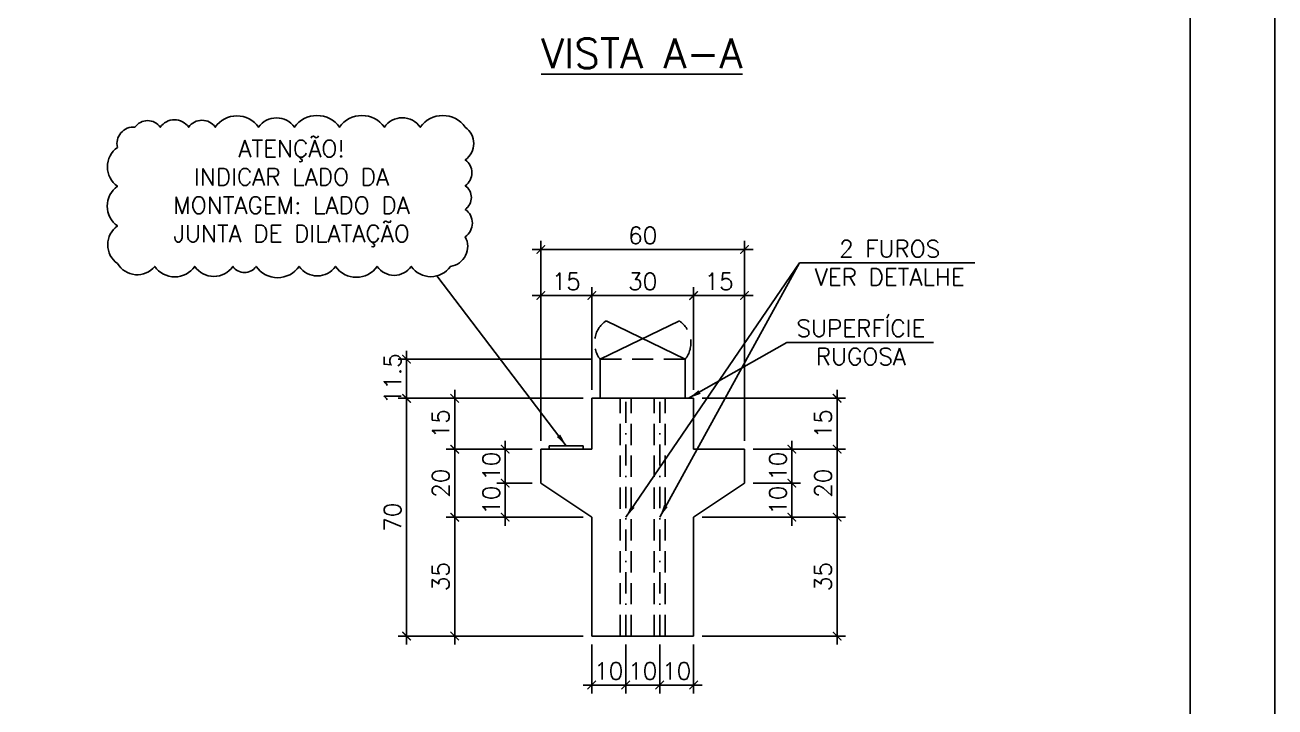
# Model space of a CAD drawing. Header units: centimetres. Extents: x 1658 to 6058, y 7962 to 9447.
# Drawn here: x 3022 to 3758, y 8649 to 9051 of the extents above; entities that cross this region are included whole.
import ezdxf

# ---------------------------------------------------------------- set-up
doc = ezdxf.new("R2010")
doc.units = ezdxf.units.CM
doc.header["$LTSCALE"] = 50
doc.header["$MEASUREMENT"] = 0
doc.header["$PDMODE"] = 67
doc.linetypes.add('DASHDOT', pattern=[1, 0.5, -0.25, 0, -0.25])
doc.linetypes.add('HIDDEN', pattern=[0.375, 0.25, -0.125])
for name, color, linetype in [('COTAS-PRECON', 1, 'Continuous'), ('FORMATO-PRECON', 2, 'Continuous'), ('LINHA CENTRO-PRECON', 1, 'DASHDOT'), ('LINHA TRACEJADO-PRECON', 1, 'HIDDEN'), ('LINHA-01-PRECON', 1, 'Continuous'), ('LINHA-04-PRECON', 4, 'Continuous')]:
    doc.layers.add(name, color=color, linetype=linetype)
doc.styles.get("Standard").update_dxf_attribs({"font": 'romans.shx'})
doc.linetypes.add('ZIGZAG', pattern='A,0.0001,-0.2,[131,ltypeshp.shx,S=0.2,R=0,X=-0.2,Y=0],-0.4,[131,ltypeshp.shx,S=0.2,R=180,X=0.2,Y=0],-0.2', length=0.8001)
doc.dimstyles.new('ESC50-25', dxfattribs={"dimscale": 50, "dimtxt": 0.2, "dimasz": 0.1, "dimexe": 0.1, "dimexo": 0.1, "dimgap": 0.065, "dimtad": 1, "dimdec": 1, "dimlfac": 0.5, "dimzin": 12, "dimdsep": 46, "dimtxsty": 'Standard', "dimblk": 'ARCHTICK', "dimcen": 0.09, "dimdle": 0.1, "dimclrd": 256, "dimclre": 256, "dimclrt": 2, "dimaunit": 1, "dimazin": 0, "dimtfac": 1, "dimtdec": 1, "dimtix": 1, "dimtmove": 1, "dimatfit": 3, "dimfxl": 1, "dimtolj": 1, "dimtzin": 0, "dimlwd": -1, "dimlwe": -1, "dimarcsym": 0})
doc.dimstyles.new('ESC50-50', dxfattribs={"dimscale": 50, "dimtxt": 0.2, "dimasz": 0.15, "dimexe": 0.15, "dimexo": 0.15, "dimgap": 0.08, "dimtad": 1, "dimdec": 1, "dimzin": 12, "dimdsep": 46, "dimtxsty": 'Standard', "dimblk": 'ARCHTICK', "dimcen": 0.09, "dimdle": 0.15, "dimclrd": 256, "dimclre": 256, "dimclrt": 2, "dimazin": 3, "dimtfac": 1, "dimtdec": 1, "dimtix": 1, "dimtmove": 2, "dimatfit": 2, "dimfxl": 0.15, "dimtolj": 1, "dimtzin": 0, "dimarcsym": 0})

# ---------------------------------------------------------------- blocks, each defined once
blk = doc.blocks.new('A$C12EB5E76')
at = {"layer": 'FORMATO-PRECON'}
blk.add_lwpolyline([(-114.7, 1254.3), (-114.7, 4224.3), (4085.3, 4224.3), (4085.3, 1254.3)], close=True, dxfattribs=at)
at = {"layer": 'FORMATO-PRECON', "color": 6}
blk.add_lwpolyline([(135.3, 1354.3), (135.3, 4124.3), (3985.3, 4124.3), (3985.3, 1354.3)], close=True, dxfattribs=at)
blk = doc.blocks.new('_ArchTick')
at = {"color": 0, "linetype": 'ByBlock', "const_width": 0.15}
blk.add_lwpolyline([(-0.5, -0.5), (0.5, 0.5)], dxfattribs=at)
blk = doc.blocks.new('*D69')
at = {"layer": 'COTAS-PRECON', "transparency": 16777216}
for p, q in [((3246.98, 8854.16), (3246.98, 8859.16)), ((3356.04, 8854.16), (3241.98, 8854.16)), ((3246.98, 8854.16), (3246.98, 8831.16)), ((3351.04, 8831.16), (3241.98, 8831.16)), ((3246.98, 8831.16), (3246.98, 8826.16))]:
    blk.add_line(p, q, dxfattribs=at)
at = {"layer": 'Defpoints', "color": 0, "transparency": 16777216}
for p in [(3361.04, 8854.16), (3246.98, 8831.16), (3356.04, 8831.16)]:
    blk.add_point(p, dxfattribs=at)
at = {"layer": 'COTAS-PRECON', "transparency": 16777216, "xscale": 5, "yscale": 5, "zscale": 5}
for p, rotation in [((3246.98, 8854.16), 270), ((3246.98, 8831.16), 90)]:
    blk.add_blockref('_ArchTick', p, dxfattribs=dict(at, rotation=rotation))
at = {"layer": 'COTAS-PRECON', "color": 2, "transparency": 16777216, "insert": (3238.73, 8842.66), "char_height": 10, "attachment_point": 5, "rotation": 90}
blk.add_mtext('\\A1;11.5', dxfattribs=at)
blk = doc.blocks.new('*D70')
at = {"layer": 'COTAS-PRECON', "transparency": 16777216}
for p, q in [((3246.98, 8836.16), (3246.98, 8686.16)), ((3351.04, 8831.16), (3241.98, 8831.16)), ((3351.04, 8691.16), (3241.98, 8691.16))]:
    blk.add_line(p, q, dxfattribs=at)
at = {"layer": 'Defpoints', "color": 0, "transparency": 16777216}
for p in [(3356.04, 8831.16), (3246.98, 8691.16), (3356.04, 8691.16)]:
    blk.add_point(p, dxfattribs=at)
at = {"layer": 'COTAS-PRECON', "transparency": 16777216, "xscale": 5, "yscale": 5, "zscale": 5}
for p, rotation in [((3246.98, 8831.16), 90), ((3246.98, 8691.16), 270)]:
    blk.add_blockref('_ArchTick', p, dxfattribs=dict(at, rotation=rotation))
at = {"layer": 'COTAS-PRECON', "color": 2, "transparency": 16777216, "insert": (3238.73, 8761.16), "char_height": 10, "attachment_point": 5, "rotation": 90}
blk.add_mtext('\\A1;70', dxfattribs=at)
blk = doc.blocks.new('*D71')
at = {"layer": 'COTAS-PRECON', "transparency": 16777216}
for p, q in [((3275.35, 8836.16), (3275.35, 8796.16)), ((3351.04, 8831.16), (3270.35, 8831.16)), ((3321.04, 8801.16), (3270.35, 8801.16))]:
    blk.add_line(p, q, dxfattribs=at)
at = {"layer": 'Defpoints', "color": 0, "transparency": 16777216}
for p in [(3356.04, 8831.16), (3275.35, 8801.16), (3326.04, 8801.16)]:
    blk.add_point(p, dxfattribs=at)
at = {"layer": 'COTAS-PRECON', "transparency": 16777216, "xscale": 5, "yscale": 5, "zscale": 5}
for p, rotation in [((3275.35, 8831.16), 90), ((3275.35, 8801.16), 270)]:
    blk.add_blockref('_ArchTick', p, dxfattribs=dict(at, rotation=rotation))
at = {"layer": 'COTAS-PRECON', "color": 2, "transparency": 16777216, "insert": (3267.1, 8816.16), "char_height": 10, "attachment_point": 5, "rotation": 90}
blk.add_mtext('\\A1;15', dxfattribs=at)
blk = doc.blocks.new('*D72')
at = {"layer": 'COTAS-PRECON', "transparency": 16777216}
for p, q in [((3275.35, 8806.16), (3275.35, 8756.16)), ((3321.04, 8801.16), (3270.35, 8801.16)), ((3351.04, 8761.16), (3270.35, 8761.16))]:
    blk.add_line(p, q, dxfattribs=at)
at = {"layer": 'Defpoints', "color": 0, "transparency": 16777216}
for p in [(3326.04, 8801.16), (3275.35, 8761.16), (3356.04, 8761.16)]:
    blk.add_point(p, dxfattribs=at)
at = {"layer": 'COTAS-PRECON', "transparency": 16777216, "xscale": 5, "yscale": 5, "zscale": 5}
for p, rotation in [((3275.35, 8801.16), 90), ((3275.35, 8761.16), 270)]:
    blk.add_blockref('_ArchTick', p, dxfattribs=dict(at, rotation=rotation))
at = {"layer": 'COTAS-PRECON', "color": 2, "transparency": 16777216, "insert": (3267.1, 8781.16), "char_height": 10, "attachment_point": 5, "rotation": 90}
blk.add_mtext('\\A1;20', dxfattribs=at)
blk = doc.blocks.new('*D73')
at = {"layer": 'COTAS-PRECON', "transparency": 16777216}
for p, q in [((3275.35, 8766.16), (3275.35, 8686.16)), ((3351.04, 8761.16), (3270.35, 8761.16)), ((3351.04, 8691.16), (3270.35, 8691.16))]:
    blk.add_line(p, q, dxfattribs=at)
at = {"layer": 'Defpoints', "color": 0, "transparency": 16777216}
for p in [(3356.04, 8761.16), (3275.35, 8691.16), (3356.04, 8691.16)]:
    blk.add_point(p, dxfattribs=at)
at = {"layer": 'COTAS-PRECON', "transparency": 16777216, "xscale": 5, "yscale": 5, "zscale": 5}
for p, rotation in [((3275.35, 8761.16), 90), ((3275.35, 8691.16), 270)]:
    blk.add_blockref('_ArchTick', p, dxfattribs=dict(at, rotation=rotation))
at = {"layer": 'COTAS-PRECON', "color": 2, "transparency": 16777216, "insert": (3267.1, 8726.16), "char_height": 10, "attachment_point": 5, "rotation": 90}
blk.add_mtext('\\A1;35', dxfattribs=at)
blk = doc.blocks.new('*D74')
at = {"layer": 'COTAS-PRECON', "transparency": 16777216}
for p, q in [((3305.08, 8801.16), (3305.08, 8806.16)), ((3321.04, 8801.16), (3300.08, 8801.16)), ((3305.08, 8801.16), (3305.08, 8781.16)), ((3321.04, 8781.16), (3300.08, 8781.16)), ((3305.08, 8781.16), (3305.08, 8776.16))]:
    blk.add_line(p, q, dxfattribs=at)
at = {"layer": 'Defpoints', "color": 0, "transparency": 16777216}
for p in [(3326.04, 8801.16), (3305.08, 8781.16), (3326.04, 8781.16)]:
    blk.add_point(p, dxfattribs=at)
at = {"layer": 'COTAS-PRECON', "transparency": 16777216, "xscale": 5, "yscale": 5, "zscale": 5}
for p, rotation in [((3305.08, 8801.16), 270), ((3305.08, 8781.16), 90)]:
    blk.add_blockref('_ArchTick', p, dxfattribs=dict(at, rotation=rotation))
at = {"layer": 'COTAS-PRECON', "color": 2, "transparency": 16777216, "insert": (3296.83, 8791.16), "char_height": 10, "attachment_point": 5, "rotation": 90}
blk.add_mtext('\\A1;10', dxfattribs=at)
blk = doc.blocks.new('*D75')
at = {"layer": 'COTAS-PRECON', "transparency": 16777216}
for p, q in [((3321.04, 8781.16), (3300.08, 8781.16)), ((3305.08, 8781.16), (3305.08, 8786.16)), ((3305.08, 8781.16), (3305.08, 8761.16)), ((3351.04, 8761.16), (3300.08, 8761.16)), ((3305.08, 8761.16), (3305.08, 8756.16))]:
    blk.add_line(p, q, dxfattribs=at)
at = {"layer": 'Defpoints', "color": 0, "transparency": 16777216}
for p in [(3326.04, 8781.16), (3305.08, 8761.16), (3356.04, 8761.16)]:
    blk.add_point(p, dxfattribs=at)
at = {"layer": 'COTAS-PRECON', "transparency": 16777216, "xscale": 5, "yscale": 5, "zscale": 5}
for p, rotation in [((3305.08, 8781.16), 270), ((3305.08, 8761.16), 90)]:
    blk.add_blockref('_ArchTick', p, dxfattribs=dict(at, rotation=rotation))
at = {"layer": 'COTAS-PRECON', "color": 2, "transparency": 16777216, "insert": (3296.83, 8771.16), "char_height": 10, "attachment_point": 5, "rotation": 90}
blk.add_mtext('\\A1;10', dxfattribs=at)
blk = doc.blocks.new('*D65')
at = {"layer": 'COTAS-PRECON', "transparency": 16777216}
for p, q in [((3321.04, 8891.7), (3361.04, 8891.7)), ((3326.04, 8806.16), (3326.04, 8896.7)), ((3356.04, 8836.16), (3356.04, 8896.7))]:
    blk.add_line(p, q, dxfattribs=at)
at = {"layer": 'Defpoints', "color": 0, "transparency": 16777216}
for p in [(3356.04, 8891.7), (3356.04, 8831.16), (3326.04, 8801.16)]:
    blk.add_point(p, dxfattribs=at)
at = {"layer": 'COTAS-PRECON', "transparency": 16777216, "xscale": 5, "yscale": 5, "zscale": 5, "rotation": 180}
blk.add_blockref('_ArchTick', (3326.04, 8891.7), dxfattribs=at)
at = {"layer": 'COTAS-PRECON', "transparency": 16777216, "xscale": 5, "yscale": 5, "zscale": 5}
blk.add_blockref('_ArchTick', (3356.04, 8891.7), dxfattribs=at)
at = {"layer": 'COTAS-PRECON', "color": 2, "transparency": 16777216, "insert": (3341.04, 8899.95), "char_height": 10, "attachment_point": 5}
blk.add_mtext('\\A1;15', dxfattribs=at)
blk = doc.blocks.new('*D66')
at = {"layer": 'COTAS-PRECON', "transparency": 16777216}
for p, q in [((3351.04, 8891.7), (3421.04, 8891.7)), ((3356.04, 8836.16), (3356.04, 8896.7)), ((3416.04, 8836.16), (3416.04, 8896.7))]:
    blk.add_line(p, q, dxfattribs=at)
at = {"layer": 'Defpoints', "color": 0, "transparency": 16777216}
for p in [(3416.04, 8891.7), (3356.04, 8831.16), (3416.04, 8831.16)]:
    blk.add_point(p, dxfattribs=at)
at = {"layer": 'COTAS-PRECON', "transparency": 16777216, "xscale": 5, "yscale": 5, "zscale": 5, "rotation": 180}
blk.add_blockref('_ArchTick', (3356.04, 8891.7), dxfattribs=at)
at = {"layer": 'COTAS-PRECON', "transparency": 16777216, "xscale": 5, "yscale": 5, "zscale": 5}
blk.add_blockref('_ArchTick', (3416.04, 8891.7), dxfattribs=at)
at = {"layer": 'COTAS-PRECON', "color": 2, "transparency": 16777216, "insert": (3386.04, 8899.95), "char_height": 10, "attachment_point": 5}
blk.add_mtext('\\A1;30', dxfattribs=at)
blk = doc.blocks.new('*D67')
at = {"layer": 'COTAS-PRECON', "transparency": 16777216}
for p, q in [((3411.04, 8891.7), (3451.04, 8891.7)), ((3416.04, 8836.16), (3416.04, 8896.7)), ((3446.04, 8806.16), (3446.04, 8896.7))]:
    blk.add_line(p, q, dxfattribs=at)
at = {"layer": 'Defpoints', "color": 0, "transparency": 16777216}
for p in [(3446.04, 8891.7), (3416.04, 8831.16), (3446.04, 8801.16)]:
    blk.add_point(p, dxfattribs=at)
at = {"layer": 'COTAS-PRECON', "transparency": 16777216, "xscale": 5, "yscale": 5, "zscale": 5, "rotation": 180}
blk.add_blockref('_ArchTick', (3416.04, 8891.7), dxfattribs=at)
at = {"layer": 'COTAS-PRECON', "transparency": 16777216, "xscale": 5, "yscale": 5, "zscale": 5}
blk.add_blockref('_ArchTick', (3446.04, 8891.7), dxfattribs=at)
at = {"layer": 'COTAS-PRECON', "color": 2, "transparency": 16777216, "insert": (3431.04, 8899.95), "char_height": 10, "attachment_point": 5}
blk.add_mtext('\\A1;15', dxfattribs=at)
blk = doc.blocks.new('*D68')
at = {"layer": 'COTAS-PRECON', "transparency": 16777216}
for p, q in [((3326.04, 8806.16), (3326.04, 8923.82)), ((3446.04, 8806.16), (3446.04, 8923.82)), ((3321.04, 8918.82), (3451.04, 8918.82))]:
    blk.add_line(p, q, dxfattribs=at)
at = {"layer": 'Defpoints', "color": 0, "transparency": 16777216}
for p in [(3446.04, 8918.82), (3326.04, 8801.16), (3446.04, 8801.16)]:
    blk.add_point(p, dxfattribs=at)
at = {"layer": 'COTAS-PRECON', "transparency": 16777216, "xscale": 5, "yscale": 5, "zscale": 5, "rotation": 180}
blk.add_blockref('_ArchTick', (3326.04, 8918.82), dxfattribs=at)
at = {"layer": 'COTAS-PRECON', "transparency": 16777216, "xscale": 5, "yscale": 5, "zscale": 5}
blk.add_blockref('_ArchTick', (3446.04, 8918.82), dxfattribs=at)
at = {"layer": 'COTAS-PRECON', "color": 2, "transparency": 16777216, "insert": (3386.04, 8927.07), "char_height": 10, "attachment_point": 5}
blk.add_mtext('\\A1;60', dxfattribs=at)
blk = doc.blocks.new('*D60')
at = {"layer": 'COTAS-PRECON', "transparency": 16777216}
for p, q in [((3500.55, 8836.16), (3500.55, 8796.16)), ((3421.04, 8831.16), (3505.55, 8831.16)), ((3451.04, 8801.16), (3505.55, 8801.16))]:
    blk.add_line(p, q, dxfattribs=at)
at = {"layer": 'Defpoints', "color": 0, "transparency": 16777216}
for p in [(3416.04, 8831.16), (3446.04, 8801.16), (3500.55, 8801.16)]:
    blk.add_point(p, dxfattribs=at)
at = {"layer": 'COTAS-PRECON', "transparency": 16777216, "xscale": 5, "yscale": 5, "zscale": 5}
for p, rotation in [((3500.55, 8831.16), 90), ((3500.55, 8801.16), 270)]:
    blk.add_blockref('_ArchTick', p, dxfattribs=dict(at, rotation=rotation))
at = {"layer": 'COTAS-PRECON', "color": 2, "transparency": 16777216, "insert": (3492.3, 8816.16), "char_height": 10, "attachment_point": 5, "rotation": 90}
blk.add_mtext('\\A1;15', dxfattribs=at)
blk = doc.blocks.new('*D61')
at = {"layer": 'COTAS-PRECON', "transparency": 16777216}
for p, q in [((3500.55, 8806.16), (3500.55, 8756.16)), ((3451.04, 8801.16), (3505.55, 8801.16)), ((3421.04, 8761.16), (3505.55, 8761.16))]:
    blk.add_line(p, q, dxfattribs=at)
at = {"layer": 'Defpoints', "color": 0, "transparency": 16777216}
for p in [(3446.04, 8801.16), (3416.04, 8761.16), (3500.55, 8761.16)]:
    blk.add_point(p, dxfattribs=at)
at = {"layer": 'COTAS-PRECON', "transparency": 16777216, "xscale": 5, "yscale": 5, "zscale": 5}
for p, rotation in [((3500.55, 8801.16), 90), ((3500.55, 8761.16), 270)]:
    blk.add_blockref('_ArchTick', p, dxfattribs=dict(at, rotation=rotation))
at = {"layer": 'COTAS-PRECON', "color": 2, "transparency": 16777216, "insert": (3492.3, 8781.16), "char_height": 10, "attachment_point": 5, "rotation": 90}
blk.add_mtext('\\A1;20', dxfattribs=at)
blk = doc.blocks.new('*D62')
at = {"layer": 'COTAS-PRECON', "transparency": 16777216}
for p, q in [((3500.55, 8766.16), (3500.55, 8686.16)), ((3421.04, 8761.16), (3505.55, 8761.16)), ((3421.04, 8691.16), (3505.55, 8691.16))]:
    blk.add_line(p, q, dxfattribs=at)
at = {"layer": 'Defpoints', "color": 0, "transparency": 16777216}
for p in [(3416.04, 8761.16), (3416.04, 8691.16), (3500.55, 8691.16)]:
    blk.add_point(p, dxfattribs=at)
at = {"layer": 'COTAS-PRECON', "transparency": 16777216, "xscale": 5, "yscale": 5, "zscale": 5}
for p, rotation in [((3500.55, 8761.16), 90), ((3500.55, 8691.16), 270)]:
    blk.add_blockref('_ArchTick', p, dxfattribs=dict(at, rotation=rotation))
at = {"layer": 'COTAS-PRECON', "color": 2, "transparency": 16777216, "insert": (3492.3, 8726.16), "char_height": 10, "attachment_point": 5, "rotation": 90}
blk.add_mtext('\\A1;35', dxfattribs=at)
blk = doc.blocks.new('*D63')
at = {"layer": 'COTAS-PRECON', "transparency": 16777216}
for p, q in [((3473.87, 8801.16), (3473.87, 8806.16)), ((3451.04, 8801.16), (3478.87, 8801.16)), ((3473.87, 8801.16), (3473.87, 8781.16)), ((3451.04, 8781.16), (3478.87, 8781.16)), ((3473.87, 8781.16), (3473.87, 8776.16))]:
    blk.add_line(p, q, dxfattribs=at)
at = {"layer": 'Defpoints', "color": 0, "transparency": 16777216}
for p in [(3446.04, 8801.16), (3446.04, 8781.16), (3473.87, 8781.16)]:
    blk.add_point(p, dxfattribs=at)
at = {"layer": 'COTAS-PRECON', "transparency": 16777216, "xscale": 5, "yscale": 5, "zscale": 5}
for p, rotation in [((3473.87, 8801.16), 270), ((3473.87, 8781.16), 90)]:
    blk.add_blockref('_ArchTick', p, dxfattribs=dict(at, rotation=rotation))
at = {"layer": 'COTAS-PRECON', "color": 2, "transparency": 16777216, "insert": (3465.62, 8791.16), "char_height": 10, "attachment_point": 5, "rotation": 90}
blk.add_mtext('\\A1;10', dxfattribs=at)
blk = doc.blocks.new('*D64')
at = {"layer": 'COTAS-PRECON', "transparency": 16777216}
for p, q in [((3451.04, 8781.16), (3478.87, 8781.16)), ((3473.87, 8781.16), (3473.87, 8786.16)), ((3473.87, 8781.16), (3473.87, 8761.16)), ((3421.04, 8761.16), (3478.87, 8761.16)), ((3473.87, 8761.16), (3473.87, 8756.16))]:
    blk.add_line(p, q, dxfattribs=at)
at = {"layer": 'Defpoints', "color": 0, "transparency": 16777216}
for p in [(3446.04, 8781.16), (3416.04, 8761.16), (3473.87, 8761.16)]:
    blk.add_point(p, dxfattribs=at)
at = {"layer": 'COTAS-PRECON', "transparency": 16777216, "xscale": 5, "yscale": 5, "zscale": 5}
for p, rotation in [((3473.87, 8781.16), 270), ((3473.87, 8761.16), 90)]:
    blk.add_blockref('_ArchTick', p, dxfattribs=dict(at, rotation=rotation))
at = {"layer": 'COTAS-PRECON', "color": 2, "transparency": 16777216, "insert": (3465.62, 8771.16), "char_height": 10, "attachment_point": 5, "rotation": 90}
blk.add_mtext('\\A1;10', dxfattribs=at)
blk = doc.blocks.new('*D111')
at = {"layer": 'COTAS-PRECON', "transparency": 16777216}
for p, q in [((3356.04, 8686.16), (3356.04, 8657.35)), ((3376.04, 8686.16), (3376.04, 8657.35)), ((3356.04, 8662.35), (3351.04, 8662.35)), ((3356.04, 8662.35), (3376.04, 8662.35)), ((3376.04, 8662.35), (3381.04, 8662.35))]:
    blk.add_line(p, q, dxfattribs=at)
at = {"layer": 'Defpoints', "color": 0, "transparency": 16777216}
for p in [(3356.04, 8691.16), (3376.04, 8691.16), (3376.04, 8662.35)]:
    blk.add_point(p, dxfattribs=at)
at = {"layer": 'COTAS-PRECON', "transparency": 16777216, "xscale": 5, "yscale": 5, "zscale": 5}
blk.add_blockref('_ArchTick', (3356.04, 8662.35), dxfattribs=at)
at = {"layer": 'COTAS-PRECON', "transparency": 16777216, "xscale": 5, "yscale": 5, "zscale": 5, "rotation": 180}
blk.add_blockref('_ArchTick', (3376.04, 8662.35), dxfattribs=at)
at = {"layer": 'COTAS-PRECON', "color": 2, "transparency": 16777216, "insert": (3366.04, 8670.6), "char_height": 10, "attachment_point": 5}
blk.add_mtext('\\A1;10', dxfattribs=at)
blk = doc.blocks.new('*D112')
at = {"layer": 'COTAS-PRECON', "transparency": 16777216}
for p, q in [((3376.04, 8686.16), (3376.04, 8657.35)), ((3396.04, 8686.16), (3396.04, 8657.35)), ((3376.04, 8662.35), (3371.04, 8662.35)), ((3376.04, 8662.35), (3396.04, 8662.35)), ((3396.04, 8662.35), (3401.04, 8662.35))]:
    blk.add_line(p, q, dxfattribs=at)
at = {"layer": 'Defpoints', "color": 0, "transparency": 16777216}
for p in [(3376.04, 8691.16), (3396.04, 8691.16), (3396.04, 8662.35)]:
    blk.add_point(p, dxfattribs=at)
at = {"layer": 'COTAS-PRECON', "transparency": 16777216, "xscale": 5, "yscale": 5, "zscale": 5}
blk.add_blockref('_ArchTick', (3376.04, 8662.35), dxfattribs=at)
at = {"layer": 'COTAS-PRECON', "transparency": 16777216, "xscale": 5, "yscale": 5, "zscale": 5, "rotation": 180}
blk.add_blockref('_ArchTick', (3396.04, 8662.35), dxfattribs=at)
at = {"layer": 'COTAS-PRECON', "color": 2, "transparency": 16777216, "insert": (3386.04, 8670.6), "char_height": 10, "attachment_point": 5}
blk.add_mtext('\\A1;10', dxfattribs=at)
blk = doc.blocks.new('*D113')
at = {"layer": 'COTAS-PRECON', "transparency": 16777216}
for p, q in [((3396.04, 8686.16), (3396.04, 8657.35)), ((3416.04, 8686.16), (3416.04, 8657.35)), ((3396.04, 8662.35), (3391.04, 8662.35)), ((3396.04, 8662.35), (3416.04, 8662.35)), ((3416.04, 8662.35), (3421.04, 8662.35))]:
    blk.add_line(p, q, dxfattribs=at)
at = {"layer": 'Defpoints', "color": 0, "transparency": 16777216}
for p in [(3396.04, 8691.16), (3416.04, 8691.16), (3416.04, 8662.35)]:
    blk.add_point(p, dxfattribs=at)
at = {"layer": 'COTAS-PRECON', "transparency": 16777216, "xscale": 5, "yscale": 5, "zscale": 5}
blk.add_blockref('_ArchTick', (3396.04, 8662.35), dxfattribs=at)
at = {"layer": 'COTAS-PRECON', "transparency": 16777216, "xscale": 5, "yscale": 5, "zscale": 5, "rotation": 180}
blk.add_blockref('_ArchTick', (3416.04, 8662.35), dxfattribs=at)
at = {"layer": 'COTAS-PRECON', "color": 2, "transparency": 16777216, "insert": (3406.04, 8670.6), "char_height": 10, "attachment_point": 5}
blk.add_mtext('\\A1;10', dxfattribs=at)

msp = doc.modelspace()

# ---------------------------------------------------------------- linework, layer by layer
at = {"layer": 'COTAS-PRECON', "linetype": 'HIDDEN'}
msp.add_line((3361.045, 8854.163), (3411.045, 8854.163), dxfattribs=at)
at = {"layer": 'COTAS-PRECON', "extrusion": (0, 1, 0)}
for p in [(3331.045, 8803.163), (3351.045, 8801.163)]:
    msp.add_line(p, (3351.045, 8803.163), dxfattribs=at)
at = {"layer": 'COTAS-PRECON'}
msp.add_line((3331.045, 8801.163), (3331.045, 8803.163), dxfattribs=at)
msp.add_lwpolyline([(3281.555, 8990.807, 0.5205671), (3255.064, 8990.807, 0.5205671), (3233.911, 8990.807, 0.5205671), (3207.487, 8990.807, 0.5205671), (3181.007, 8990.807, 0.5205671), (3159.892, 8990.807, 0.5205671), (3134.336, 8990.807, 0.5205671), (3118.732, 8990.807, 0.5205671), (3101.934, 8990.807, 0.5205671), (3087.095, 8990.807, 0.5205671), (3076.79, 8978.863, 0.5205671), (3076.79, 8955.981, 0.5205671), (3076.79, 8932.647, 0.5205671), (3076.79, 8910.513, 0.5205671), (3098.713, 8908.792, 0.5205671), (3122.294, 8908.792, 0.5205671), (3144.73, 8908.792, 0.5205671), (3158.381, 8908.792, 0.5205671), (3183.74, 8908.792, 0.5205671), (3205.172, 8908.792, 0.5205671), (3229.683, 8908.792, 0.5205671), (3249.731, 8908.792, 0.5205671), (3272.849, 8908.792, 0.5205671), (3281.555, 8926.276, 0.5205671), (3281.555, 8942.433, 0.5205671), (3281.555, 8956.369, 0.5205671), (3281.555, 8971.574, 0.5205671)], format="xyb", close=True, dxfattribs=at)
at = {"layer": 'COTAS-PRECON', "linetype": 'HIDDEN'}
for centre, start, end in [((3373.196, 8863.851), 124.248452, 218.563286), ((3398.893, 8863.851), 321.436714, 55.751548)]:
    msp.add_arc(centre, 15.54, start, end, dxfattribs=at)
at = {"layer": 'LINHA CENTRO-PRECON', "ltscale": 0.5, "extrusion": (0, 1, 0)}
for p, q in [((3376.045, 8691.163), (3376.045, 8831.163)), ((3396.045, 8691.163), (3396.045, 8831.163))]:
    msp.add_line(p, q, dxfattribs=at)
at = {"layer": 'LINHA TRACEJADO-PRECON', "extrusion": (0, 1, 0)}
for p, q in [((3372.845, 8691.163), (3372.845, 8831.163)), ((3379.245, 8691.163), (3379.245, 8831.163)), ((3392.845, 8691.163), (3392.845, 8831.163)), ((3399.245, 8691.163), (3399.245, 8831.163))]:
    msp.add_line(p, q, dxfattribs=at)
at = {"layer": 'LINHA-04-PRECON'}
for p, q in [((3361.045, 8854.163), (3407.639, 8876.696)), ((3411.045, 8854.163), (3364.45, 8876.696))]:
    msp.add_line(p, q, dxfattribs=at)
at = {"layer": 'LINHA-04-PRECON', "extrusion": (0, 1, 0)}
for p, q in [((3356.045, 8801.163), (3356.045, 8831.163)), ((3416.045, 8831.163), (3416.045, 8801.163)), ((3326.045, 8801.163), (3356.045, 8801.163)), ((3326.045, 8781.163), (3326.045, 8801.163)), ((3416.045, 8801.163), (3446.045, 8801.163)), ((3446.045, 8801.163), (3446.045, 8781.163)), ((3356.045, 8761.163), (3326.045, 8781.163)), ((3446.045, 8781.163), (3416.045, 8761.163)), ((3356.045, 8691.163), (3356.045, 8761.163)), ((3416.045, 8761.163), (3416.045, 8691.163)), ((3416.045, 8691.163), (3356.045, 8691.163))]:
    msp.add_line(p, q, dxfattribs=at)
at = {"layer": 'LINHA-04-PRECON', "linetype": 'ZIGZAG', "ltscale": 0.15}
msp.add_line((3356.045, 8831.163), (3416.045, 8831.163), dxfattribs=at)
at = {"layer": 'LINHA-04-PRECON'}
for points in [[(3361.045, 8831.163), (3361.045, 8854.163)], [(3411.045, 8831.163), (3411.045, 8854.163)]]:
    msp.add_lwpolyline(points, dxfattribs=at)

# ---------------------------------------------------------------- block references
at = {"layer": 'COTAS-PRECON', "xscale": 0.5000000000000071, "yscale": 0.5000000000000071, "zscale": 0.5000000000000071}
msp.add_blockref('A$C12EB5E76', (1715.702, 7335.343), dxfattribs=at)

# ---------------------------------------------------------------- texts
at = {"layer": 'LINHA-01-PRECON', "color": 2, "attachment_point": 5}
for s, insert, char_height in [('\\A1;{\\L\\C4;VISTA A-A}', (3385.543, 9034.273), 17.5), ('\\A1;{\\C4;ATENÇÃO!}\\PINDICAR LADO DA\\PMONTAGEM: LADO DA \\PJUNTA DE DILATAÇÃO', (3179.288, 8951.755), 10), ('\\A1;2 FUROS\\PVER DETALHE', (3531.488, 8910.849), 10), ('\\A1;SUPERFÍCIE\\PRUGOSA', (3514.52, 8864.062), 10)]:
    msp.add_mtext(s, dxfattribs=dict(at, insert=insert, char_height=char_height))

# ---------------------------------------------------------------- dimensions: what is measured, and where the dimension line sits
at = {"layer": 'COTAS-PRECON'}
for base, p1, p2, picture, middle in [((3446.045, 8918.817), (3326.045, 8801.163), (3446.045, 8801.163), '*D68', (3386.045, 8927.067)), ((3356.045, 8891.696), (3326.045, 8801.163), (3356.045, 8831.163), '*D65', (3341.045, 8899.946)), ((3416.045, 8891.696), (3356.045, 8831.163), (3416.045, 8831.163), '*D66', (3386.045, 8899.946)), ((3446.045, 8891.696), (3416.045, 8831.163), (3446.045, 8801.163), '*D67', (3431.045, 8899.946)), ((3376.045, 8662.353), (3356.045, 8691.163), (3376.045, 8691.163), '*D111', (3366.045, 8670.603)), ((3396.045, 8662.353), (3376.045, 8691.163), (3396.045, 8691.163), '*D112', (3386.045, 8670.603)), ((3416.045, 8662.353), (3396.045, 8691.163), (3416.045, 8691.163), '*D113', (3406.045, 8670.603))]:
    dim = msp.add_linear_dim(base=base, p1=p1, p2=p2, dimstyle='ESC50-25', dxfattribs=at)
    dim.commit()
    dim.dimension.update_dxf_attribs({"geometry": picture, "text_midpoint": middle})
for base, p1, p2, picture, middle in [((3246.983, 8831.163), (3361.045, 8854.163), (3356.045, 8831.163), '*D69', (3238.733, 8842.663)), ((3246.983, 8691.163), (3356.045, 8831.163), (3356.045, 8691.163), '*D70', (3238.733, 8761.163)), ((3275.354, 8801.163), (3356.045, 8831.163), (3326.045, 8801.163), '*D71', (3267.104, 8816.163)), ((3500.551, 8801.163), (3416.045, 8831.163), (3446.045, 8801.163), '*D60', (3492.301, 8816.163)), ((3275.354, 8761.163), (3326.045, 8801.163), (3356.045, 8761.163), '*D72', (3267.104, 8781.163)), ((3305.083, 8781.163), (3326.045, 8801.163), (3326.045, 8781.163), '*D74', (3296.833, 8791.163)), ((3500.551, 8761.163), (3446.045, 8801.163), (3416.045, 8761.163), '*D61', (3492.301, 8781.163)), ((3473.873, 8781.163), (3446.045, 8801.163), (3446.045, 8781.163), '*D63', (3465.623, 8791.163)), ((3305.083, 8761.163), (3326.045, 8781.163), (3356.045, 8761.163), '*D75', (3296.833, 8771.163)), ((3473.873, 8761.163), (3446.045, 8781.163), (3416.045, 8761.163), '*D64', (3465.623, 8771.163)), ((3275.354, 8691.163), (3356.045, 8761.163), (3356.045, 8691.163), '*D73', (3267.104, 8726.163)), ((3500.551, 8691.163), (3416.045, 8761.163), (3416.045, 8691.163), '*D62', (3492.301, 8726.163))]:
    dim = msp.add_linear_dim(base=base, p1=p1, p2=p2, angle=90, dimstyle='ESC50-25', dxfattribs=at)
    dim.commit()
    dim.dimension.update_dxf_attribs({"geometry": picture, "text_midpoint": middle})

# ---------------------------------------------------------------- leaders
msp.add_leader([(3376.045, 8761.163), (3478.394, 8910.849)], dimstyle='ESC50-50', override={"dimgap": 0.08, "dimtad": 1}, dxfattribs=at)
msp.add_leader([(3341.045, 8803.163), (3264.904, 8903.363)], dimstyle='ESC50-50', dxfattribs=at)
at = {"layer": 'LINHA-01-PRECON'}
for points in [[(3396.045, 8761.163), (3478.394, 8910.849), (3581.621, 8910.849)], [(3413.011, 8831.163), (3470.978, 8864.062), (3557.337, 8864.062)]]:
    msp.add_leader(points, dimstyle='ESC50-50', dxfattribs=at)

doc.saveas('drawing.dxf')
